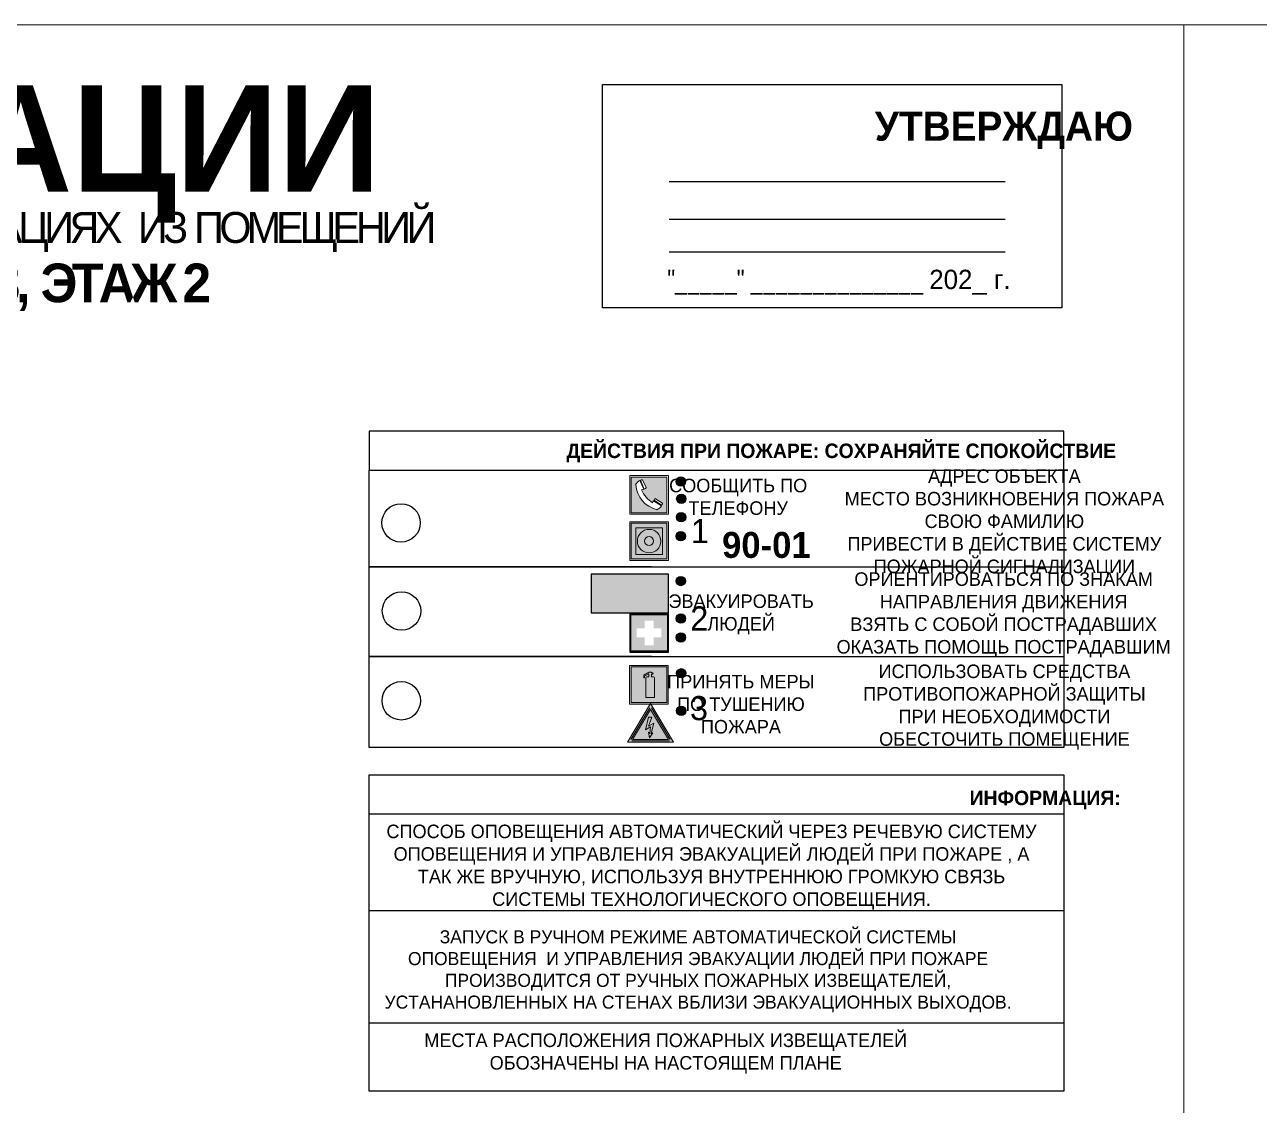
# Model space of a CAD drawing. Header units: millimetres. Extents: x 13810 to 67229, y 12374 to 21950.
# Drawn here: x 38522.4 to 38777.9, y 14325.5 to 14549.1 of the extents above; entities that cross this region are included whole.
import ezdxf

# ---------------------------------------------------------------- set-up
doc = ezdxf.new("R2010")
doc.units = ezdxf.units.MM
doc.styles.add('обычный', font='arial.ttf')

# ---------------------------------------------------------------- blocks, each defined once
blk = doc.blocks.new('A$C3E6D3DDE')
at = {"lineweight": 5}
h = blk.add_hatch(color=40, dxfattribs=at)
h.paths.add_polyline_path([(24.1, 1.45), (16.46, -11.35), (31.74, -11.35)])
h.paths.add_polyline_path([(24.09, -0.46), (30.03, -10.41), (18.14, -10.41)], flags=16)
h.paths.add_polyline_path([(24.54, -3.08), (23.41, -6.02), (25.13, -5.01), (24.33, -8.5), (24.82, -8.27), (23.79, -9.86), (23.4, -8.04), (23.8, -8.43), (24.04, -6.29), (22.39, -7.25), (23.44, -3.08)], flags=0)
h = blk.add_hatch(color=256, dxfattribs=at)
h.paths.add_polyline_path([(24.37, 0.03, 0.567511), (23.82, 0.03), (17.59, -10.4, 0.582454), (17.86, -10.88), (30.32, -10.88, 0.582149), (30.6, -10.4)])
h.paths.add_polyline_path([(24.09, -0.46), (18.14, -10.41), (30.03, -10.41)], flags=16)
h.paths.add_polyline_path([(24.54, -3.08), (23.41, -6.02), (25.13, -5.01), (24.33, -8.5), (24.82, -8.27), (23.79, -9.86), (23.4, -8.04), (23.8, -8.43), (24.04, -6.29), (22.39, -7.25), (23.44, -3.08)], flags=0)
h = blk.add_hatch(color=40, dxfattribs=at)
h.paths.add_polyline_path([(24.09, -0.46), (18.14, -10.41), (30.03, -10.41)])
h.paths.add_polyline_path([(24.82, -8.27), (23.79, -9.86), (23.4, -8.04), (23.8, -8.43), (24.04, -6.29), (22.39, -7.25), (23.44, -3.08), (24.54, -3.08), (23.41, -6.02), (25.13, -5.01), (24.33, -8.5)], flags=16)
at = {"color": 40, "lineweight": 5}
for p, q in [((16.46, -11.35), (24.1, 1.45)), ((24.1, 1.45), (31.74, -11.35))]:
    blk.add_line(p, q, dxfattribs=at)
at = {"lineweight": 5}
for p, q in [((17.59, -10.4), (23.82, 0.03)), ((24.37, 0.03), (30.6, -10.4)), ((18.14, -10.41), (24.09, -0.46)), ((23.44, -3.08), (22.39, -7.25)), ((23.41, -6.02), (24.54, -3.08)), ((24.54, -3.08), (23.44, -3.08)), ((24.09, -0.46), (30.03, -10.41)), ((22.39, -7.25), (24.04, -6.29)), ((23.8, -8.43), (23.4, -8.04)), ((23.4, -8.04), (23.79, -9.86)), ((25.13, -5.01), (23.41, -6.02)), ((24.04, -6.29), (23.8, -8.43)), ((24.33, -8.5), (25.13, -5.01)), ((17.86, -10.88), (30.32, -10.88)), ((18.14, -10.41), (30.03, -10.41)), ((23.79, -9.86), (24.82, -8.27)), ((24.82, -8.27), (24.33, -8.5))]:
    blk.add_line(p, q, dxfattribs=at)
at = {"color": 50, "lineweight": 5}
blk.add_line((31.74, -11.35), (16.46, -11.35), dxfattribs=at)
blk = doc.blocks.new('A$C456E1F9C')
at = {"lineweight": 5}
h = blk.add_hatch(color=242, dxfattribs=at)
h.paths.add_polyline_path([(0.51, -1.47), (0.51, -13.26), (12.29, -13.26), (12.29, -1.47)])
h.paths.add_polyline_path([(5.42, -4.95, -0.254479), (4.78, -5.4), (3.52, -2.53, -0.209735), (4.23, -2.4)], flags=16)
h.paths.add_polyline_path([(8.53, -8.6), (10.87, -10.17), (10.54, -10.76), (8.03, -9.13, -0.192251)], flags=16)
h.paths.add_polyline_path([(4.61, -5.49, 0.005518), (3.87, -5.72, 0.128647), (7.49, -10.01, 0.00809), (7.83, -9.33), (10.47, -10.97, -0.16736), (8.99, -12.25, -0.327862), (1.95, -3.95, -0.166952), (3.36, -2.62)], flags=16)
at = {"color": 242, "lineweight": 5}
for p, q in [((0, -13.77), (0, -0.97)), ((12.8, -0.97), (0, -0.97)), ((4.61, -5.49), (3.36, -2.62)), ((3.52, -2.53), (4.78, -5.4)), ((4.23, -2.4), (5.42, -4.95)), ((12.8, -13.77), (12.8, -0.97)), ((7.83, -9.33), (10.47, -10.97)), ((8.03, -9.13), (10.54, -10.76)), ((10.81, -10.12), (8.53, -8.6)), ((10.54, -10.76), (10.8, -10.3)), ((10.8, -10.3), (10.81, -10.12)), ((0, -13.77), (12.8, -13.77))]:
    blk.add_line(p, q, dxfattribs=at)
blk.add_lwpolyline([(0.51, -1.47), (12.29, -1.47), (12.29, -13.26), (0.51, -13.26)], close=True, dxfattribs=at)
for centre, radius, start, end in [((4.59, -5.34), 2.99, 114.2845, 152.1974), ((11.12, -3.31), 9.19, 183.9915, 256.6009), ((4.02, -3.27), 0.891, 76.3284, 123.7092), ((14.98, -39.1), 35.17, 107.1487, 108.4135), ((13.86, -0.94), 11.08, 205.5536, 234.8762), ((4.68, -4.59), 0.824, 276.9621, 334.0723), ((-13.31, 0.8), 23.44, 332.5487, 334.4027), ((8.94, -9.5), 0.989, 114.4092, 157.9388), ((7.87, -9.46), 3, 291.9291, 329.9329)]:
    blk.add_arc(centre, radius, start, end, dxfattribs=at)
blk = doc.blocks.new('A$C54414219')
at = {"true_color": 0xffffff}
h = blk.add_hatch(color=7, dxfattribs=at)
h.paths.add_polyline_path([(2.39, -9.45), (2.39, -18.3), (11.23, -18.3), (11.23, -9.45)], flags=0)
h.paths.add_polyline_path([(10.71, -13.87, -1), (2.92, -13.87, -1)], flags=0)
h.paths.add_polyline_path([(8.3, -13.87, -1), (5.33, -13.87, -1)], flags=0)
h.paths.add_polyline_path([(0.41, -7.47), (0.41, -20.27), (13.21, -20.27), (13.21, -7.47)])
h.paths.add_polyline_path([(0.92, -19.77), (12.71, -19.77), (12.71, -7.98), (0.92, -7.98)], flags=16)
h.paths.add_polyline_path([(11.23, -9.45), (11.23, -18.3), (2.39, -18.3), (2.39, -9.45)], flags=0)
at = {"lineweight": 5}
h = blk.add_hatch(color=242, dxfattribs=at)
h.paths.add_polyline_path([(12.71, -7.98), (0.92, -7.98), (0.92, -19.77), (12.71, -19.77)])
h.paths.add_polyline_path([(11.23, -18.3), (2.39, -18.3), (2.39, -9.45), (11.23, -9.45)], flags=16)
h.paths.add_polyline_path([(10.71, -13.87, -1), (2.92, -13.87, -1)], flags=0)
h.paths.add_polyline_path([(8.3, -13.87, -1), (5.33, -13.87, -1)], flags=0)
at = {"true_color": 0xffffff}
h = blk.add_hatch(color=7, dxfattribs=at)
h.paths.add_polyline_path([(2.39, -9.45), (2.39, -18.3), (11.23, -18.3), (11.23, -9.45)])
h.paths.add_polyline_path([(10.71, -13.87, -1), (2.92, -13.87, -1)], flags=16)
h.paths.add_polyline_path([(8.3, -13.87, -1), (5.33, -13.87, -1)], flags=0)
at = {"lineweight": 5}
h = blk.add_hatch(color=242, dxfattribs=at)
h.paths.add_polyline_path([(2.92, -13.87, 1), (10.71, -13.87, 1)])
h.paths.add_polyline_path([(8.3, -13.87, -1), (5.33, -13.87, -1)], flags=16)
at = {"color": 242, "lineweight": 5}
for p, q in [((0.41, -20.27), (0.41, -7.47)), ((0.41, -7.47), (13.21, -7.47)), ((0.41, -7.47), (13.21, -7.47)), ((13.21, -20.27), (13.21, -7.47)), ((0.41, -20.27), (13.21, -20.27))]:
    blk.add_line(p, q, dxfattribs=at)
for points in [[(0.92, -7.98), (12.71, -7.98), (12.71, -19.77), (0.92, -19.77)], [(2.39, -9.45), (11.23, -9.45), (11.23, -18.3), (2.39, -18.3)]]:
    blk.add_lwpolyline(points, close=True, dxfattribs=at)
for radius in [3.89, 1.49]:
    blk.add_circle((6.81, -13.87), radius, dxfattribs=at)
blk = doc.blocks.new('A$C32E8229D')
at = {"true_color": 0xffffff}
blk.add_hatch(color=7, dxfattribs=at).paths.add_polyline_path([(0, 0), (0, -8), (16, -8), (16, 0)])
h = blk.add_hatch(color=126)
h.paths.add_polyline_path([(0.2, -0.2), (15.8, -0.2), (15.8, -7.8), (0.2, -7.8)])
h.paths.add_polyline_path([(13.49, -2.05), (12.08, -2.05), (11.37, -2.63, 0.162397), (11.29, -2.84), (11.29, -3.63), (10.35, -3.63), (10.35, -4.05), (11.68, -4.05), (11.68, -3.48), (12.26, -4.28), (11.29, -5.1), (11.29, -6.78), (11.85, -6.78), (11.85, -5.44), (12.8, -4.64), (12.8, -5.94), (14.46, -5.94), (14.46, -5.39), (13.45, -5.39), (13.45, -3.97), (12.46, -2.59), (13.15, -2.59), (13.69, -3.34), (14.18, -3)], flags=16)
h.paths.add_polyline_path([(10.74, -1.82, 1), (11.8, -1.82, 1)], flags=16)
h.paths.add_polyline_path([(9.39, -3.59), (5.99, -3.59), (6.56, -3.03), (5.91, -3.03), (5.1, -3.83), (5.91, -4.64), (6.56, -4.64), (5.99, -4.09), (9.39, -4.09)], flags=16)
h.paths.add_polyline_path([(4.29, -1.08), (1.72, -1.08), (1.72, -6.6), (4.29, -6.6)], flags=16)
at = {"color": 126}
blk.add_lwpolyline([(16, -8), (0, -8), (0, 0), (16, 0)], close=True, dxfattribs=at)
blk = doc.blocks.new('A$C18900ED3')
h = blk.add_hatch(color=126)
h.paths.add_polyline_path([(-0.18, -0.18), (-7.02, -0.18), (-7.02, -7.02), (-0.18, -7.02)])
h.paths.add_polyline_path([(-5.89, -4.46), (-5.89, -2.77), (-4.46, -2.77), (-4.46, -1.31), (-2.77, -1.31), (-2.77, -2.77), (-1.33, -2.77), (-1.33, -4.46), (-2.77, -4.46), (-2.77, -5.89), (-4.46, -5.89), (-4.46, -4.46)], flags=16)
at = {"color": 126}
for p, q in [((-7.2, 0), (-7.2, -7.2)), ((0, 0), (-7.2, 0)), ((0, -7.2), (0, 0)), ((-7.02, -7.02), (-7.02, -0.18)), ((-7.02, -0.18), (-0.18, -0.18)), ((-0.18, -0.18), (-0.18, -7.02)), ((-7.2, -7.2), (0, -7.2)), ((-0.18, -7.02), (-7.02, -7.02))]:
    blk.add_line(p, q, dxfattribs=at)
blk = doc.blocks.new('A$C3AD82952')
at = {"true_color": 0xf5f5ff}
h = blk.add_hatch(color=7, dxfattribs=at)
h.dxf.hatch_style = 1
h.paths.add_polyline_path([(8.21, 8.73, 0.414214), (7.89, 9.05), (7.22, 9.05), (7.22, 9.92), (7.59, 9.92, 1), (7.57, 10.36), (7.22, 10.36), (7.22, 10.6), (6.43, 10.6), (6.43, 10.36), (6.01, 10.36), (4.74, 9.59), (4.74, 8.69), (4.98, 8.73), (4.98, 9.26), (6.12, 9.91), (6.43, 9.91), (6.43, 9.05), (5.76, 9.05, 0.414214), (5.44, 8.73), (5.44, 2.2), (8.21, 2.2)], flags=0)
h.paths.add_polyline_path([(12.8, 12.8), (0, 12.8), (0, 0), (12.8, 0)])
h.paths.add_polyline_path([(0.51, 12.29), (12.29, 12.29), (12.29, 0.51), (0.51, 0.51)], flags=16)
h.paths.add_polyline_path([(4.74, 9.59), (6.01, 10.36), (6.43, 10.36), (6.43, 10.6), (7.22, 10.6), (7.22, 10.36), (7.59, 10.36, -0.94586), (7.59, 9.92), (7.22, 9.92), (7.22, 9.05), (7.89, 9.05, -0.414214), (8.21, 8.73), (8.21, 2.2), (5.44, 2.2), (5.44, 8.73, -0.414214), (5.76, 9.05), (6.43, 9.05), (6.43, 9.91), (6.12, 9.91), (4.98, 9.26), (4.98, 8.73), (4.74, 8.69)], flags=0)
h = blk.add_hatch(color=242)
h.dxf.hatch_style = 1
h.paths.add_polyline_path([(12.29, 12.29), (0.51, 12.29), (0.51, 0.51), (12.29, 0.51)])
h.paths.add_polyline_path([(4.74, 8.69), (4.74, 9.59), (6.01, 10.36), (6.43, 10.36), (6.43, 10.6), (7.22, 10.6), (7.22, 10.36), (7.59, 10.36, -0.94586), (7.59, 9.92), (7.22, 9.92), (7.22, 9.05), (7.89, 9.05, -0.414214), (8.21, 8.73), (8.21, 2.2), (5.44, 2.2), (5.44, 8.73, -0.414214), (5.76, 9.05), (6.43, 9.05), (6.43, 9.91), (6.12, 9.91), (4.98, 9.26), (4.98, 8.73)], flags=16)
h = blk.add_hatch(color=7, dxfattribs=at)
h.dxf.hatch_style = 1
h.paths.add_polyline_path([(8.21, 8.73, 0.414214), (7.89, 9.05), (7.22, 9.05), (7.22, 9.92), (7.59, 9.92, 1), (7.57, 10.36), (7.22, 10.36), (7.22, 10.6), (6.43, 10.6), (6.43, 10.36), (6.01, 10.36), (4.74, 9.59), (4.74, 8.69), (4.98, 8.73), (4.98, 9.26), (6.12, 9.91), (6.43, 9.91), (6.43, 9.05), (5.76, 9.05, 0.414214), (5.44, 8.73), (5.44, 2.2), (8.21, 2.2)])
at = {"color": 242, "lineweight": 5}
for p, q in [((0, 0), (0, 12.8)), ((0, 12.8), (12.8, 12.8)), ((12.8, 0), (12.8, 12.8)), ((6.01, 10.36), (4.74, 9.59)), ((4.74, 9.59), (4.74, 8.69)), ((4.74, 8.69), (4.98, 8.73)), ((4.98, 9.26), (6.12, 9.91)), ((4.98, 8.73), (4.98, 9.26)), ((5.44, 2.2), (5.44, 8.73)), ((5.76, 9.05), (6.43, 9.05)), ((6.01, 10.36), (6.43, 10.36)), ((6.12, 9.91), (6.43, 9.91)), ((7.22, 10.6), (6.43, 10.6)), ((6.43, 10.6), (6.43, 10.36)), ((6.43, 9.91), (6.43, 9.05)), ((7.22, 10.36), (7.22, 10.6)), ((7.59, 10.36), (7.22, 10.36)), ((7.22, 9.05), (7.22, 9.92)), ((7.59, 9.92), (7.22, 9.92)), ((7.89, 9.05), (7.22, 9.05)), ((8.21, 2.2), (8.21, 8.73)), ((0, 0), (12.8, 0)), ((5.44, 2.2), (8.21, 2.2))]:
    blk.add_line(p, q, dxfattribs=at)
blk.add_lwpolyline([(0.51, 12.29), (12.29, 12.29), (12.29, 0.51), (0.51, 0.51)], close=True, dxfattribs=at)
for centre, radius, start, end in [((5.76, 8.73), 0.32, 90, 180), ((7.58, 10.14), 0.223, 273.1875, 86.8125), ((7.89, 8.73), 0.32, 0, 90)]:
    blk.add_arc(centre, radius, start, end, dxfattribs=at)

msp = doc.modelspace()

# ---------------------------------------------------------------- hatches: boundary and pattern name
at = {"lineweight": 0}
h = msp.add_hatch(color=256, dxfattribs=at)
h.dxf.hatch_style = 1
h.paths.add_polyline_path([(38657.2, 14454.55, 1), (38659.13, 14454.55, 1)])
h = msp.add_hatch(color=256, dxfattribs=at)
h.dxf.hatch_style = 1
h.paths.add_polyline_path([(38657.31, 14450.97, 1), (38659.24, 14450.97, 1)])
h = msp.add_hatch(color=256, dxfattribs=at)
h.dxf.hatch_style = 1
h.paths.add_polyline_path([(38657.27, 14447.16, 1), (38659.2, 14447.16, 1)])
h = msp.add_hatch(color=256, dxfattribs=at)
h.dxf.hatch_style = 1
h.paths.add_polyline_path([(38657.18, 14443.23, 1), (38659.12, 14443.23, 1)])
h = msp.add_hatch(color=256, dxfattribs=at)
h.dxf.hatch_style = 1
h.paths.add_polyline_path([(38657.2, 14433.96, 1), (38659.13, 14433.96, 1)])
h = msp.add_hatch(color=256, dxfattribs=at)
h.dxf.hatch_style = 1
h.paths.add_polyline_path([(38657.24, 14426.18, 1), (38659.17, 14426.18, 1)])
h = msp.add_hatch(color=256, dxfattribs=at)
h.dxf.hatch_style = 1
h.paths.add_polyline_path([(38657.23, 14422.28, 1), (38659.16, 14422.28, 1)])
h = msp.add_hatch(color=256, dxfattribs=at)
h.dxf.hatch_style = 1
h.paths.add_polyline_path([(38657.29, 14414.86, 1), (38659.22, 14414.86, 1)])
h = msp.add_hatch(color=256, dxfattribs=at)
h.dxf.hatch_style = 1
h.paths.add_polyline_path([(38657.29, 14407.09, 1), (38659.23, 14407.09, 1)])

# ---------------------------------------------------------------- linework, layer by layer
at = {"color": 126, "lineweight": 0, "true_color": 0x008754}
for points in [[(38162.27, 14549.05), (38762.27, 14549.05), (38762.27, 14154.05), (38162.27, 14154.05)], [(38162.27, 14549.05), (38762.27, 14549.05), (38762.27, 14154.05), (38162.27, 14154.05)], [(38162.27, 14549.05), (38762.27, 14549.05), (38762.27, 14154.05), (38162.27, 14154.05)], [(38162.27, 14549.05), (38762.27, 14549.05), (38762.27, 14154.05), (38162.27, 14154.05)], [(38762.27, 14549.05), (39362.27, 14549.05), (39362.27, 14154.05), (38762.27, 14154.05)], [(38762.27, 14549.05), (39362.27, 14549.05), (39362.27, 14154.05), (38762.27, 14154.05)], [(38762.27, 14549.05), (39362.27, 14549.05), (39362.27, 14154.05), (38762.27, 14154.05)], [(38762.27, 14549.05), (39362.27, 14549.05), (39362.27, 14154.05), (38762.27, 14154.05)]]:
    msp.add_lwpolyline(points, close=True, dxfattribs=at)
for points in [[(38641.98, 14536.66), (38736.99, 14536.66), (38736.99, 14490.46), (38641.98, 14490.46)], [(38593.66, 14456.9), (38737.42, 14456.9), (38737.42, 14464.96), (38593.66, 14464.96)], [(38593.66, 14456.9), (38737.42, 14456.9), (38737.42, 14399.5), (38593.66, 14399.5)]]:
    msp.add_lwpolyline(points, close=True)
for points in [[(38655.73, 14516.61), (38725.26, 14516.61)], [(38655.73, 14508.85), (38725.26, 14508.85)], [(38655.73, 14502.06), (38725.26, 14502.06)], [(38652.07, 14436.91), (38593.66, 14436.91), (38737.42, 14436.91)], [(38652.07, 14418.33), (38593.66, 14418.33), (38737.42, 14418.33)]]:
    msp.add_lwpolyline(points)
at = {"color": 0}
msp.add_lwpolyline([(38593.66, 14393.84), (38737.42, 14393.84), (38737.42, 14328.39), (38593.66, 14328.39)], close=True, dxfattribs=at)
for points in [[(38593.66, 14385.79), (38737.42, 14385.79)], [(38593.66, 14365.8), (38737.42, 14365.8)], [(38593.66, 14342.55), (38737.42, 14342.55)]]:
    msp.add_lwpolyline(points, dxfattribs=at)
for centre, radius in [((38658.17, 14454.55), 0.966), ((38600.28, 14445.98), 3.98), ((38658.27, 14450.97), 0.966), ((38658.23, 14447.16), 0.966), ((38658.15, 14443.23), 0.966), ((38658.16, 14433.96), 0.966), ((38600.38, 14427.76), 3.98), ((38658.2, 14426.18), 0.966), ((38658.2, 14422.28), 0.966), ((38658.25, 14414.86), 0.966), ((38600.32, 14409.18), 3.98), ((38658.26, 14407.09), 0.966)]:
    msp.add_circle(centre, radius)

# ---------------------------------------------------------------- block references
for name, p, xscale, yscale, zscale in [('A$C456E1F9C', (38647.61, 14456.37), 0.625, 0.625, 0.625), ('A$C54414219', (38647.35, 14450.88), 0.625, 0.625, 0.625), ('A$C18900ED3', (38655.61, 14427.23), 1.111111111007631, 1.111111111007631, 1.111111111007631), ('A$C3AD82952', (38647.56, 14408.5), 0.625, 0.625, 0.625), ('A$C3E6D3DDE', (38636.85, 14407.69), 0.625, 0.625, 0.625)]:
    msp.add_blockref(name, p, dxfattribs=dict(xscale=xscale, yscale=yscale, zscale=zscale))
at = {"xscale": -1}
msp.add_blockref('A$C32E8229D', (38655.61, 14435.38), dxfattribs=at)

# ---------------------------------------------------------------- texts
at = {"lineweight": 0, "style": 'обычный'}
for s, insert, char_height, width, attachment_point in [('{\\fProxima Nova Rg|b1|i0|c204|p2;ПЛАН ЭВАКУАЦИИ}', (38318.84, 14536.49), 22, 493.8901, 1), ('\\pi-18,l18,t18;{\\fProxima Nova Rg|b1|i0|c204|p2;УТВЕРЖДАЮ\\H1.1997x; }', (38725.02, 14527.19), 6, 126.6484, 5), ('{\\fArial Narrow|b0|i0|c204|p34;"_____" ______________ \\fProxima Nova Rg|b0|i0|c204|p2;202_ г. }', (38690.89, 14495.78), 4, 78.6503, 5), ('{\\fProxima Nova Rg|b1|i0|c204|p2;ДЕЙСТВИЯ ПРИ ПОЖАРЕ: СОХРАНЯЙТЕ СПОКОЙСТВИЕ\\H1.6644x; }', (38691.37, 14460.46), 3, 175.1736, 5), ('{\\fProxima Nova Rg|b0|i0|c204|p2;СООБЩИТЬ ПО \\PТЕЛЕФОНУ}', (38670.04, 14451.36), 2.8, 126.6484, 5), ('\\pi-8.4,l8.4,t8.4;{\\fProxima Nova Rg|b0|i0|c204|p2;АДРЕС ОБЪЕКТА\\PМЕСТО ВОЗНИКНОВЕНИЯ ПОЖАРА \\PСВОЮ ФАМИЛИЮ\\PПРИВЕСТИ В ДЕЙСТВИЕ СИСТЕМУ \\PПОЖАРНОЙ СИГНАЛИЗАЦИИ}', (38725.12, 14445.92), 2.8, 126.6484, 5), ('{\\fProxima Nova Rg|b0|i0|c204|p2;1\\H1.1667x; }', (38662.14, 14444.29), 5, 126.6484, 5), ('{\\fProxima Nova Rg|b1|i0|c204|p2;\\H1.0714x;90-01\\fProxima Nova Rg|b0|i0|c204|p2;\\H0.93331x; \\H1.3449x; }', (38675.87, 14441.38), 5, 126.6484, 5), ('\\pi-8.4,l8.4,t8.4;{\\fProxima Nova Rg|b0|i0|c204|p2;ОРИЕНТИРОВАТЬСЯ ПО ЗНАКАМ \\PНАПРАВЛЕНИЯ ДВИЖЕНИЯ\\PВЗЯТЬ С СОБОЙ ПОСТРАДАВШИХ\\PОКАЗАТЬ ПОМОЩЬ ПОСТРАДАВШИМ}', (38724.97, 14426.95), 2.8, 126.6484, 5), ('{\\fProxima Nova Rg|b0|i0|c204|p2;ЭВАКУИРОВАТЬ \\PЛЮДЕЙ}', (38670.65, 14427.04), 2.8, 126.6484, 5), ('{\\fProxima Nova Rg|b0|i0|c204|p2;2\\H1.1967x; }', (38661.99, 14426.21), 5, 126.6484, 5), ('\\pi-8.4,l8.4,t8.4;{\\fProxima Nova Rg|b0|i0|c204|p2;ИСПОЛЬЗОВАТЬ СРЕДСТВА \\PПРОТИВОПОЖАРНОЙ ЗАЩИТЫ \\PПРИ НЕОБХОДИМОСТИ \\PОБЕСТОЧИТЬ ПОМЕЩЕНИЕ}', (38725.13, 14407.87), 2.8, 126.6484, 5), ('{\\fProxima Nova Rg|b0|i0|c204|p2;ПРИНЯТЬ МЕРЫ \\PПО ТУШЕНИЮ \\PПОЖАРА}', (38670.61, 14408.46), 2.8, 126.6484, 5), ('{\\fProxima Nova Rg|b0|i0|c204|p2;3\\H1.1967x; }', (38661.93, 14407.63), 5, 126.6484, 5), ('{\\fProxima Nova Rg|b1|i0|c204|p2;ИНФОРМАЦИЯ:\\H1.1997x; }', (38733.56, 14388.65), 3, 175.1736, 5), ('{\\fProxima Nova Rg|b0|i0|c204|p2;СПОСОБ ОПОВЕЩЕНИЯ АВТОМАТИЧЕСКИЙ ЧЕРЕЗ РЕЧЕВУЮ СИСТЕМУ ОПОВЕЩЕНИЯ И УПРАВЛЕНИЯ ЭВАКУАЦИЕЙ ЛЮДЕЙ ПРИ ПОЖАРЕ , А ТАК ЖЕ ВРУЧНУЮ, ИСПОЛЬЗУЯ ВНУТРЕННЮЮ ГРОМКУЮ СВЯЗЬ СИСТЕМЫ ТЕХНОЛОГИЧЕСКОГО ОПОВЕЩЕНИЯ.}', (38664.52, 14374.75), 2.8, 137.0334, 5), ('{\\fProxima Nova Rg|b0|i0|c204|p2;\\P\\pt8.1;ЗАПУСК В РУЧНОМ РЕЖИМЕ АВТОМАТИЧЕСКОЙ СИСТЕМЫ ОПОВЕЩЕНИЯ  И УПРАВЛЕНИЯ ЭВАКУАЦИИ ЛЮДЕЙ ПРИ ПОЖАРЕ ПРОИЗВОДИТСЯ ОТ РУЧНЫХ ПОЖАРНЫХ ИЗВЕЩАТЕЛЕЙ, УСТАНАНОВЛЕННЫХ НА СТЕНАХ ВБЛИЗИ ЭВАКУАЦИОННЫХ ВЫХОДОВ. }', (38661.73, 14355.45), 2.7, 131.4512, 5), ('\\pt8.4;{\\fProxima Nova Rg|b0|i0|c204|p2;\\PМЕСТА РАСПОЛОЖЕНИЯ ПОЖАРНЫХ ИЗВЕЩАТЕЛЕЙ ОБОЗНАЧЕНЫ НА НАСТОЯЩЕМ ПЛАНЕ}', (38655.04, 14338.54), 2.8, 118.5618, 5)]:
    msp.add_mtext(s, dxfattribs=dict(at, insert=insert, char_height=char_height, width=width, attachment_point=attachment_point))
at = {"color": 0, "lineweight": 0, "insert": (38469.17, 14510.48), "char_height": 8, "width": 449.2158, "attachment_point": 5, "style": 'обычный'}
msp.add_mtext('{\\fArial Black|b1|i0|c204|p34;\\H2x;\\T0.85;  \\fArial Narrow|b0|i0|c204|p34;\\H0.8x;\\W0.9;\\P\\fProxima Nova Rg|b0|i0|c204|p2;\\H0.5x;\\W1;\\C256;ПРИ ПОЖАРЕ  ИЛИ ДРУГИХ ЧРЕЗВЫЧАЙНЫХ СИТУАЦИЯХ  ИЗ ПОМЕЩЕНИЙ \\fProxima Nova Rg|b1|i0|c204|p2;\\H1.25x;\\PЦЭН: ПРОИЗВОДСТВО 1, АБК-3, ЭТАЖ 2}', dxfattribs=at)

doc.saveas('drawing.dxf')
